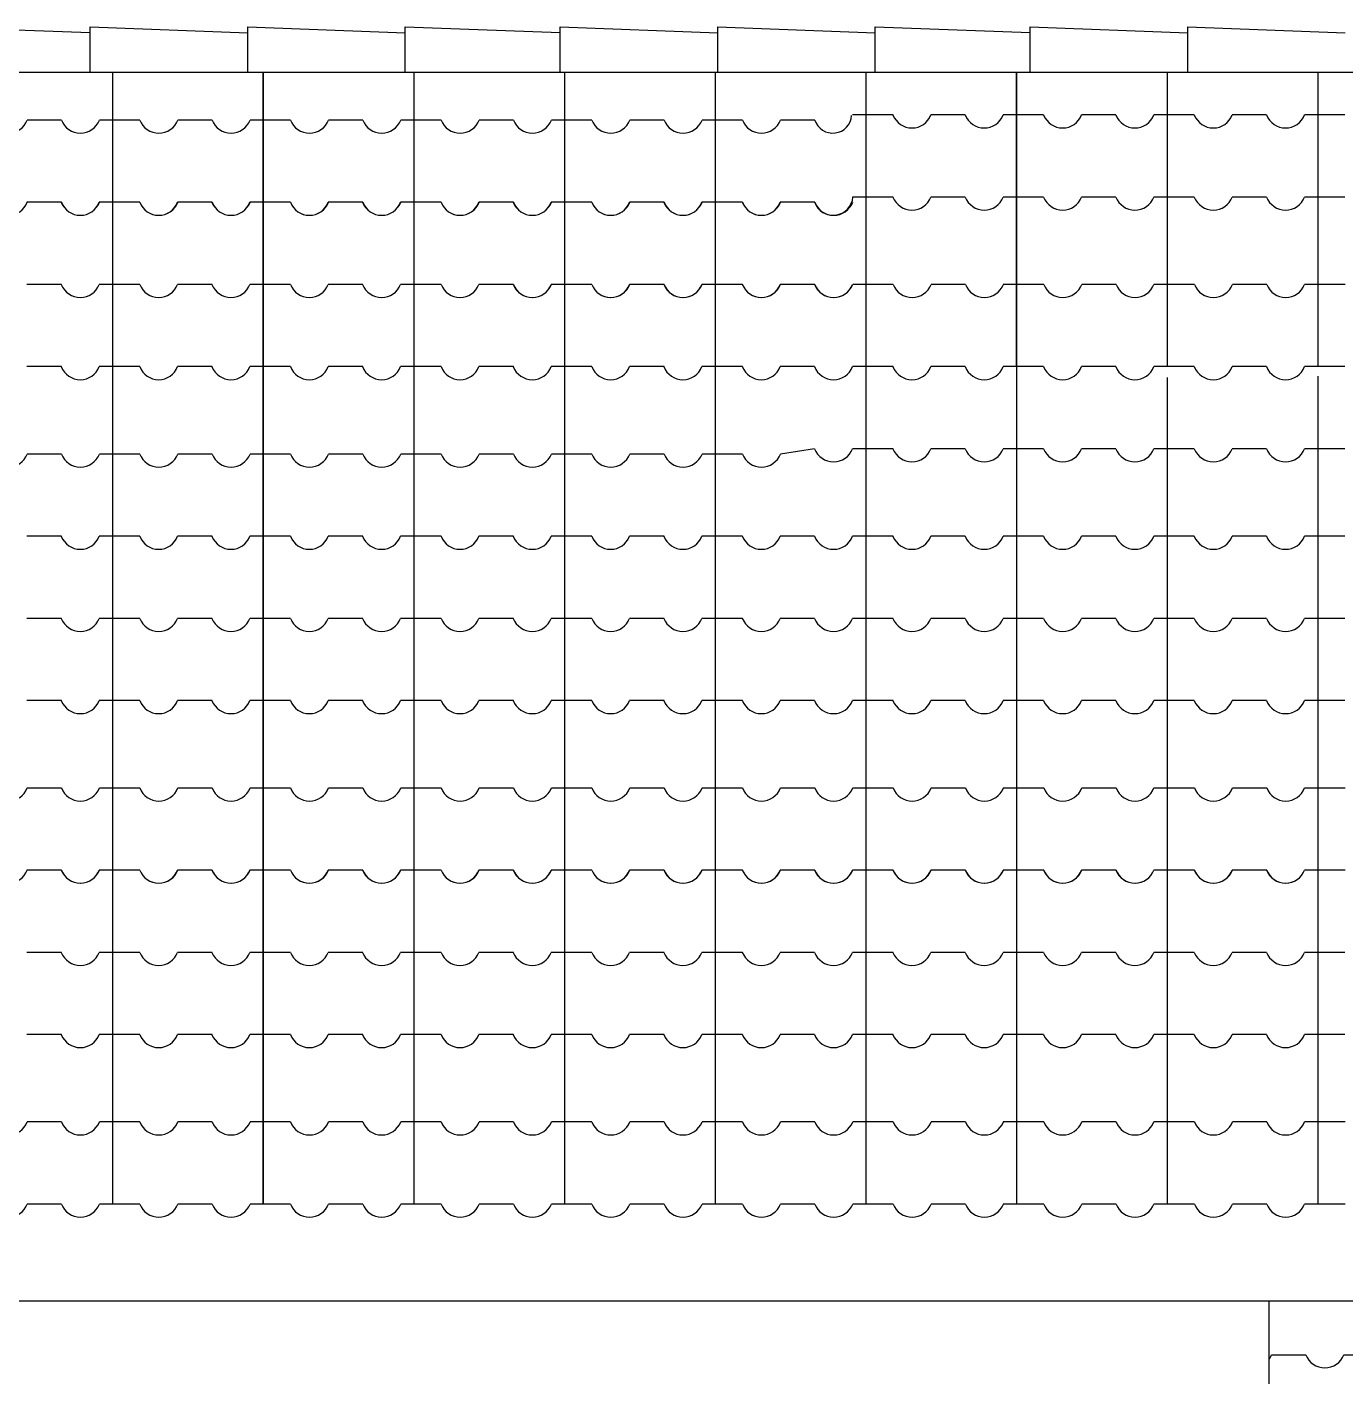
# Model space of a CAD drawing. Extents: x 374.2 to 444.1, y -26.3 to 30.2.
# Drawn here: x 411.132 to 413.057, y -21.102 to -19.131 of the extents above; entities that cross this region are included whole.
import ezdxf

# ---------------------------------------------------------------- set-up
doc = ezdxf.new("R2010")
doc.units = 0
doc.header["$LTSCALE"] = 20
doc.header["$MEASUREMENT"] = 0
for name, color, linetype in [('CORTE', 244, 'CONTINUOUS'), ('JANELA', 5, 'CONTINUOUS'), ('PAREDE', 7, 'CONTINUOUS'), ('VISTAL', 30, 'CONTINUOUS'), ('VISTAP', 244, 'CONTINUOUS')]:
    doc.layers.add(name, color=color, linetype=linetype)

msp = doc.modelspace()

# ---------------------------------------------------------------- linework, layer by layer
at = {"layer": 'CORTE', "color": 1, "linetype": 'Continuous'}
for p, q in [((411.2568, -19.1971), (411.2568, -19.3869)), ((411.4768, -19.1971), (411.4768, -19.3869)), ((411.6968, -19.1971), (411.6968, -19.3869)), ((411.9168, -19.1971), (411.9168, -19.6269)), ((412.1368, -19.1971), (412.1368, -19.6269)), ((412.1368, -19.1971), (412.1368, -19.6269)), ((412.3568, -19.1971), (412.3568, -19.6269)), ((412.5768, -19.1971), (412.5768, -19.4993)), ((412.5768, -19.1971), (412.5768, -19.6269)), ((412.5768, -19.1971), (412.5768, -19.6269)), ((412.5768, -19.1971), (412.5768, -19.6269)), ((412.7968, -19.1971), (412.7968, -19.6269)), ((413.0168, -19.1971), (413.0168, -19.6269)), ((411.1823, -19.2669), (411.1322, -19.2669)), ((411.257, -19.2669), (411.2377, -19.2669)), ((411.2968, -19.2669), (411.257, -19.2669)), ((411.4023, -19.2669), (411.3522, -19.2669)), ((411.477, -19.2669), (411.4577, -19.2669)), ((411.5168, -19.2669), (411.477, -19.2669)), ((411.5168, -19.2669), (411.477, -19.2669)), ((411.5168, -19.2669), (411.477, -19.2669)), ((411.6223, -19.2669), (411.5722, -19.2669)), ((411.697, -19.2669), (411.6777, -19.2669)), ((411.7368, -19.2669), (411.697, -19.2669)), ((411.8423, -19.2669), (411.7922, -19.2669)), ((411.917, -19.2669), (411.8977, -19.2669)), ((411.9568, -19.2669), (411.917, -19.2669)), ((412.0623, -19.2669), (412.0122, -19.2669)), ((412.137, -19.2669), (412.1177, -19.2669)), ((412.1768, -19.2669), (412.137, -19.2669)), ((412.2823, -19.2669), (412.2322, -19.2669)), ((412.3568, -19.2593), (412.3375, -19.2593)), ((412.3966, -19.2593), (412.3568, -19.2593)), ((412.5022, -19.2593), (412.452, -19.2593)), ((412.5768, -19.2593), (412.5575, -19.2593)), ((412.6166, -19.2593), (412.5768, -19.2593)), ((412.6166, -19.2593), (412.5768, -19.2593)), ((412.7222, -19.2593), (412.672, -19.2593)), ((412.7968, -19.2593), (412.7775, -19.2593)), ((412.8366, -19.2593), (412.7968, -19.2593)), ((412.9422, -19.2593), (412.892, -19.2593)), ((413.0168, -19.2593), (412.9975, -19.2593)), ((413.0566, -19.2593), (413.0168, -19.2593)), ((411.1822, -19.3869), (411.132, -19.3869)), ((411.1823, -19.3869), (411.1322, -19.3869)), ((411.2568, -19.3869), (411.2375, -19.3869)), ((411.257, -19.3869), (411.2377, -19.3869)), ((411.2966, -19.3869), (411.2568, -19.3869)), ((411.2568, -19.3869), (411.2568, -19.8745)), ((411.2968, -19.3869), (411.257, -19.3869)), ((411.4022, -19.3869), (411.352, -19.3869)), ((411.4023, -19.3869), (411.3522, -19.3869)), ((411.4768, -19.3869), (411.4575, -19.3869)), ((411.477, -19.3869), (411.4577, -19.3869)), ((411.5166, -19.3869), (411.4768, -19.3869)), ((411.5168, -19.3869), (411.4768, -19.3869)), ((411.4768, -19.3869), (411.4768, -19.7469)), ((411.5166, -19.3869), (411.4768, -19.3869)), ((411.5166, -19.3869), (411.4768, -19.3869)), ((411.4768, -19.3869), (411.4768, -19.8745)), ((411.4768, -19.3869), (411.4768, -19.8745)), ((411.4768, -19.3869), (411.4768, -19.8745)), ((411.5168, -19.3869), (411.477, -19.3869)), ((411.5168, -19.3869), (411.477, -19.3869)), ((411.6222, -19.3869), (411.572, -19.3869)), ((411.6223, -19.3869), (411.5722, -19.3869)), ((411.6968, -19.3869), (411.6775, -19.3869)), ((411.697, -19.3869), (411.6777, -19.3869)), ((411.7366, -19.3869), (411.6968, -19.3869)), ((411.6968, -19.3869), (411.6968, -19.8745)), ((411.7368, -19.3869), (411.697, -19.3869)), ((411.8422, -19.3869), (411.792, -19.3869)), ((411.8423, -19.3869), (411.7922, -19.3869)), ((411.9168, -19.3869), (411.8975, -19.3869)), ((411.917, -19.3869), (411.8977, -19.3869)), ((411.9566, -19.3869), (411.9168, -19.3869)), ((411.9168, -19.3869), (411.9168, -19.8745)), ((411.9568, -19.3869), (411.917, -19.3869)), ((412.0622, -19.3869), (412.012, -19.3869)), ((412.0623, -19.3869), (412.0122, -19.3869)), ((412.1368, -19.3869), (412.1175, -19.3869)), ((412.137, -19.3869), (412.1177, -19.3869)), ((412.1766, -19.3869), (412.1368, -19.3869)), ((412.1368, -19.3869), (412.1368, -19.8745)), ((412.1768, -19.3869), (412.137, -19.3869)), ((412.2822, -19.3869), (412.232, -19.3869)), ((412.2823, -19.3869), (412.2322, -19.3869)), ((412.3568, -19.3793), (412.3375, -19.3793)), ((412.3966, -19.3793), (412.3568, -19.3793)), ((412.5022, -19.3793), (412.452, -19.3793)), ((412.5768, -19.3793), (412.5575, -19.3793)), ((412.6166, -19.3793), (412.5768, -19.3793)), ((412.6166, -19.3793), (412.5768, -19.3793)), ((412.7222, -19.3793), (412.672, -19.3793)), ((412.7968, -19.3793), (412.7775, -19.3793)), ((412.8366, -19.3793), (412.7968, -19.3793)), ((412.9422, -19.3793), (412.892, -19.3793)), ((413.0168, -19.3793), (412.9975, -19.3793)), ((413.0566, -19.3793), (413.0168, -19.3793)), ((411.1822, -19.5069), (411.132, -19.5069)), ((411.2568, -19.5069), (411.2375, -19.5069)), ((411.2966, -19.5069), (411.2568, -19.5069)), ((411.4022, -19.5069), (411.352, -19.5069)), ((411.4768, -19.5069), (411.4575, -19.5069)), ((411.5166, -19.5069), (411.4768, -19.5069)), ((411.5166, -19.5069), (411.4768, -19.5069)), ((411.6222, -19.5069), (411.572, -19.5069)), ((411.6968, -19.5069), (411.6775, -19.5069)), ((411.7366, -19.5069), (411.6968, -19.5069)), ((411.8422, -19.5069), (411.792, -19.5069)), ((411.9168, -19.5069), (411.8975, -19.5069)), ((411.917, -19.5069), (411.8977, -19.5069)), ((411.9566, -19.5069), (411.9168, -19.5069)), ((411.9568, -19.5069), (411.917, -19.5069)), ((412.0622, -19.5069), (412.012, -19.5069)), ((412.0623, -19.5069), (412.0122, -19.5069)), ((412.1368, -19.5069), (412.1175, -19.5069)), ((412.137, -19.5069), (412.1177, -19.5069)), ((412.137, -19.5069), (412.1177, -19.5069)), ((412.1766, -19.5069), (412.1368, -19.5069)), ((412.1768, -19.5069), (412.137, -19.5069)), ((412.1768, -19.5069), (412.137, -19.5069)), ((412.2822, -19.5069), (412.232, -19.5069)), ((412.2823, -19.5069), (412.2322, -19.5069)), ((412.357, -19.5069), (412.3377, -19.5069)), ((412.3968, -19.5069), (412.357, -19.5069)), ((412.5023, -19.5069), (412.4522, -19.5069)), ((412.577, -19.5069), (412.5577, -19.5069)), ((412.6168, -19.5069), (412.577, -19.5069)), ((412.6168, -19.5069), (412.577, -19.5069)), ((412.7223, -19.5069), (412.6722, -19.5069)), ((412.797, -19.5069), (412.7777, -19.5069)), ((412.8368, -19.5069), (412.797, -19.5069)), ((412.9423, -19.5069), (412.8922, -19.5069)), ((413.017, -19.5069), (412.9977, -19.5069)), ((413.0568, -19.5069), (413.017, -19.5069)), ((411.1822, -19.6269), (411.132, -19.6269)), ((411.2568, -19.6269), (411.2375, -19.6269)), ((411.2966, -19.6269), (411.2568, -19.6269)), ((411.4022, -19.6269), (411.352, -19.6269)), ((411.4768, -19.6269), (411.4575, -19.6269)), ((411.5166, -19.6269), (411.4768, -19.6269)), ((411.5166, -19.6269), (411.4768, -19.6269)), ((411.6222, -19.6269), (411.572, -19.6269)), ((411.6968, -19.6269), (411.6775, -19.6269)), ((411.7366, -19.6269), (411.6968, -19.6269)), ((411.8422, -19.6269), (411.792, -19.6269)), ((411.9168, -19.6269), (411.8975, -19.6269)), ((411.9168, -19.6269), (411.8975, -19.6269)), ((411.9168, -19.6269), (411.8975, -19.6269)), ((411.9566, -19.6269), (411.9168, -19.6269)), ((411.9566, -19.6269), (411.9168, -19.6269)), ((411.9566, -19.6269), (411.9168, -19.6269)), ((412.0622, -19.6269), (412.012, -19.6269)), ((412.0622, -19.6269), (412.012, -19.6269)), ((412.0622, -19.6269), (412.012, -19.6269)), ((412.1368, -19.6269), (412.1175, -19.6269)), ((412.1368, -19.6269), (412.1175, -19.6269)), ((412.1368, -19.6269), (412.1175, -19.6269)), ((412.1368, -19.6269), (412.1175, -19.6269)), ((412.1368, -19.6269), (412.1175, -19.6269)), ((412.1766, -19.6269), (412.1368, -19.6269)), ((412.1766, -19.6269), (412.1368, -19.6269)), ((412.1766, -19.6269), (412.1368, -19.6269)), ((412.1766, -19.6269), (412.1368, -19.6269)), ((412.1766, -19.6269), (412.1368, -19.6269)), ((412.2822, -19.6269), (412.232, -19.6269)), ((412.2822, -19.6269), (412.232, -19.6269)), ((412.2822, -19.6269), (412.232, -19.6269)), ((412.3568, -19.6269), (412.3375, -19.6269)), ((412.3568, -19.6269), (412.3375, -19.6269)), ((412.3966, -19.6269), (412.3568, -19.6269)), ((412.3966, -19.6269), (412.3568, -19.6269)), ((412.3568, -19.6269), (412.3568, -20.3622)), ((412.5022, -19.6269), (412.452, -19.6269)), ((412.5022, -19.6269), (412.452, -19.6269)), ((412.5768, -19.6269), (412.5575, -19.6269)), ((412.5768, -19.6269), (412.5575, -19.6269)), ((412.5768, -19.6269), (412.5575, -19.6269)), ((412.6166, -19.6269), (412.5768, -19.6269)), ((412.6166, -19.6269), (412.5768, -19.6269)), ((412.6166, -19.6269), (412.5768, -19.6269)), ((412.6166, -19.6269), (412.5768, -19.6269)), ((412.6166, -19.6269), (412.5768, -19.6269)), ((412.6166, -19.6269), (412.5768, -19.6269)), ((412.6166, -19.6269), (412.5768, -19.6269)), ((412.5768, -19.6269), (412.5768, -20.3622)), ((412.7222, -19.6269), (412.672, -19.6269)), ((412.7968, -19.6269), (412.7775, -19.6269)), ((412.7968, -19.6269), (412.7775, -19.6269)), ((412.7968, -19.6269), (412.7775, -19.6269)), ((412.8366, -19.6269), (412.7968, -19.6269)), ((412.8366, -19.6269), (412.7968, -19.6269)), ((412.8366, -19.6269), (412.7968, -19.6269)), ((412.9422, -19.6269), (412.892, -19.6269)), ((412.9422, -19.6269), (412.892, -19.6269)), ((412.9422, -19.6269), (412.892, -19.6269)), ((413.0168, -19.6269), (412.9975, -19.6269)), ((413.0168, -19.6269), (412.9975, -19.6269)), ((413.0168, -19.6269), (412.9975, -19.6269)), ((413.0168, -19.6269), (412.9975, -19.6269)), ((413.0168, -19.6269), (412.9975, -19.6269)), ((413.0566, -19.6269), (413.0168, -19.6269)), ((413.0566, -19.6269), (413.0168, -19.6269)), ((413.0566, -19.6269), (413.0168, -19.6269)), ((413.0566, -19.6269), (413.0168, -19.6269)), ((413.0566, -19.6269), (413.0168, -19.6269)), ((411.9168, -19.6427), (411.9168, -20.3622)), ((412.1368, -19.641), (412.1368, -20.3622)), ((412.7968, -19.6427), (412.7968, -20.3622)), ((413.0168, -19.641), (413.0168, -20.3622)), ((411.2568, -19.7491), (411.2568, -20.3622)), ((412.3568, -19.7469), (412.3375, -19.7469)), ((412.3966, -19.7469), (412.3568, -19.7469)), ((412.5022, -19.7469), (412.452, -19.7469)), ((412.5768, -19.7469), (412.5575, -19.7469)), ((412.6166, -19.7469), (412.5768, -19.7469)), ((412.6166, -19.7469), (412.5768, -19.7469)), ((412.6166, -19.7469), (412.5768, -19.7469)), ((412.7222, -19.7469), (412.672, -19.7469)), ((412.7968, -19.7469), (412.7775, -19.7469)), ((412.8366, -19.7469), (412.7968, -19.7469)), ((412.9422, -19.7469), (412.892, -19.7469)), ((413.0168, -19.7469), (412.9975, -19.7469)), ((413.0566, -19.7469), (413.0168, -19.7469)), ((411.1823, -19.7545), (411.1322, -19.7545)), ((411.257, -19.7545), (411.2377, -19.7545)), ((411.2968, -19.7545), (411.257, -19.7545)), ((411.4023, -19.7545), (411.3522, -19.7545)), ((411.477, -19.7545), (411.4577, -19.7545)), ((411.5168, -19.7545), (411.477, -19.7545)), ((411.5168, -19.7545), (411.477, -19.7545)), ((411.6223, -19.7545), (411.5722, -19.7545)), ((411.697, -19.7545), (411.6777, -19.7545)), ((411.6968, -19.7527), (411.6968, -20.3622)), ((411.7368, -19.7545), (411.697, -19.7545)), ((411.8423, -19.7545), (411.7922, -19.7545)), ((411.917, -19.7545), (411.8977, -19.7545)), ((411.9568, -19.7545), (411.917, -19.7545)), ((412.0623, -19.7545), (412.0122, -19.7545)), ((412.137, -19.7545), (412.1177, -19.7545)), ((412.1768, -19.7545), (412.137, -19.7545)), ((412.5768, -19.7527), (412.5768, -20.3622)), ((411.4768, -19.8573), (411.4768, -20.3622)), ((411.4768, -19.8625), (411.4768, -20.2345)), ((411.1822, -19.8745), (411.132, -19.8745)), ((411.1822, -19.8745), (411.132, -19.8745)), ((411.2568, -19.8745), (411.2375, -19.8745)), ((411.2568, -19.8745), (411.2375, -19.8745)), ((411.2966, -19.8745), (411.2568, -19.8745)), ((411.2966, -19.8745), (411.2568, -19.8745)), ((411.4022, -19.8745), (411.352, -19.8745)), ((411.4022, -19.8745), (411.352, -19.8745)), ((411.4768, -19.8745), (411.4575, -19.8745)), ((411.4768, -19.8745), (411.4575, -19.8745)), ((411.5166, -19.8745), (411.4768, -19.8745)), ((411.5166, -19.8745), (411.4768, -19.8745)), ((411.4768, -19.8745), (411.4768, -20.3622)), ((411.5166, -19.8745), (411.4768, -19.8745)), ((411.5166, -19.8745), (411.4768, -19.8745)), ((411.5166, -19.8745), (411.4768, -19.8745)), ((411.5166, -19.8745), (411.4768, -19.8745)), ((411.6222, -19.8745), (411.572, -19.8745)), ((411.6222, -19.8745), (411.572, -19.8745)), ((411.6968, -19.8745), (411.6775, -19.8745)), ((411.6968, -19.8745), (411.6775, -19.8745)), ((411.7366, -19.8745), (411.6968, -19.8745)), ((411.7366, -19.8745), (411.6968, -19.8745)), ((411.8422, -19.8745), (411.792, -19.8745)), ((411.8422, -19.8745), (411.792, -19.8745)), ((411.9168, -19.8745), (411.8975, -19.8745)), ((411.9168, -19.8745), (411.8975, -19.8745)), ((411.9566, -19.8745), (411.9168, -19.8745)), ((411.9566, -19.8745), (411.9168, -19.8745)), ((412.0622, -19.8745), (412.012, -19.8745)), ((412.0622, -19.8745), (412.012, -19.8745)), ((412.1368, -19.8745), (412.1175, -19.8745)), ((412.1368, -19.8745), (412.1175, -19.8745)), ((412.1766, -19.8745), (412.1368, -19.8745)), ((412.1766, -19.8745), (412.1368, -19.8745)), ((412.2822, -19.8745), (412.232, -19.8745)), ((412.2822, -19.8745), (412.232, -19.8745)), ((412.3568, -19.8745), (412.3375, -19.8745)), ((412.3568, -19.8745), (412.3375, -19.8745)), ((412.3966, -19.8745), (412.3568, -19.8745)), ((412.3966, -19.8745), (412.3568, -19.8745)), ((412.5022, -19.8745), (412.452, -19.8745)), ((412.5022, -19.8745), (412.452, -19.8745)), ((412.5768, -19.8745), (412.5575, -19.8745)), ((412.5768, -19.8745), (412.5575, -19.8745)), ((412.5768, -19.8745), (412.5575, -19.8745)), ((412.5768, -19.8745), (412.5575, -19.8745)), ((412.5768, -19.8745), (412.5575, -19.8745)), ((412.5768, -19.8745), (412.5575, -19.8745)), ((412.6166, -19.8745), (412.5768, -19.8745)), ((412.6166, -19.8745), (412.5768, -19.8745)), ((412.6166, -19.8745), (412.5768, -19.8745)), ((412.6166, -19.8745), (412.5768, -19.8745)), ((412.6166, -19.8745), (412.5768, -19.8745)), ((412.6166, -19.8745), (412.5768, -19.8745)), ((412.7222, -19.8745), (412.672, -19.8745)), ((412.7222, -19.8745), (412.672, -19.8745)), ((412.7968, -19.8745), (412.7775, -19.8745)), ((412.7968, -19.8745), (412.7775, -19.8745)), ((412.8366, -19.8745), (412.7968, -19.8745)), ((412.8366, -19.8745), (412.7968, -19.8745)), ((412.9422, -19.8745), (412.892, -19.8745)), ((412.9422, -19.8745), (412.892, -19.8745)), ((413.0168, -19.8745), (412.9975, -19.8745)), ((413.0168, -19.8745), (412.9975, -19.8745)), ((413.0566, -19.8745), (413.0168, -19.8745)), ((413.0566, -19.8745), (413.0168, -19.8745)), ((411.1822, -19.9945), (411.132, -19.9945)), ((411.2568, -19.9945), (411.2375, -19.9945)), ((411.2966, -19.9945), (411.2568, -19.9945)), ((411.4022, -19.9945), (411.352, -19.9945)), ((411.4768, -19.9945), (411.4575, -19.9945)), ((411.5166, -19.9945), (411.4768, -19.9945)), ((411.5166, -19.9945), (411.4768, -19.9945)), ((411.5166, -19.9945), (411.4768, -19.9945)), ((411.6222, -19.9945), (411.572, -19.9945)), ((411.6968, -19.9945), (411.6775, -19.9945)), ((411.7366, -19.9945), (411.6968, -19.9945)), ((411.8422, -19.9945), (411.792, -19.9945)), ((411.9168, -19.9945), (411.8975, -19.9945)), ((411.9566, -19.9945), (411.9168, -19.9945)), ((412.0622, -19.9945), (412.012, -19.9945)), ((412.1368, -19.9945), (412.1175, -19.9945)), ((412.1766, -19.9945), (412.1368, -19.9945)), ((412.2822, -19.9945), (412.232, -19.9945)), ((412.3568, -19.9945), (412.3375, -19.9945)), ((412.3966, -19.9945), (412.3568, -19.9945)), ((412.5022, -19.9945), (412.452, -19.9945)), ((412.5768, -19.9945), (412.5575, -19.9945)), ((412.5768, -19.9945), (412.5575, -19.9945)), ((412.5768, -19.9945), (412.5575, -19.9945)), ((412.6166, -19.9945), (412.5768, -19.9945)), ((412.6166, -19.9945), (412.5768, -19.9945)), ((412.6166, -19.9945), (412.5768, -19.9945)), ((412.7222, -19.9945), (412.672, -19.9945)), ((412.7968, -19.9945), (412.7775, -19.9945)), ((412.8366, -19.9945), (412.7968, -19.9945)), ((412.9422, -19.9945), (412.892, -19.9945)), ((413.0168, -19.9945), (412.9975, -19.9945)), ((413.0566, -19.9945), (413.0168, -19.9945)), ((411.1822, -20.1145), (411.132, -20.1145)), ((411.2568, -20.1145), (411.2375, -20.1145)), ((411.2966, -20.1145), (411.2568, -20.1145)), ((411.4022, -20.1145), (411.352, -20.1145)), ((411.4768, -20.1145), (411.4575, -20.1145)), ((411.5166, -20.1145), (411.4768, -20.1145)), ((411.5166, -20.1145), (411.4768, -20.1145)), ((411.5166, -20.1145), (411.4768, -20.1145)), ((411.6222, -20.1145), (411.572, -20.1145)), ((411.6968, -20.1145), (411.6775, -20.1145)), ((411.7366, -20.1145), (411.6968, -20.1145)), ((411.8422, -20.1145), (411.792, -20.1145)), ((411.9168, -20.1145), (411.8975, -20.1145)), ((411.9566, -20.1145), (411.9168, -20.1145)), ((412.0622, -20.1145), (412.012, -20.1145)), ((412.1368, -20.1145), (412.1175, -20.1145)), ((412.1766, -20.1145), (412.1368, -20.1145)), ((412.2822, -20.1145), (412.232, -20.1145)), ((412.3568, -20.1145), (412.3375, -20.1145)), ((412.3966, -20.1145), (412.3568, -20.1145)), ((412.5022, -20.1145), (412.452, -20.1145)), ((412.5768, -20.1145), (412.5575, -20.1145)), ((412.5768, -20.1145), (412.5575, -20.1145)), ((412.5768, -20.1145), (412.5575, -20.1145)), ((412.6166, -20.1145), (412.5768, -20.1145)), ((412.6166, -20.1145), (412.5768, -20.1145)), ((412.6166, -20.1145), (412.5768, -20.1145)), ((412.7222, -20.1145), (412.672, -20.1145)), ((412.7968, -20.1145), (412.7775, -20.1145)), ((412.8366, -20.1145), (412.7968, -20.1145)), ((412.9422, -20.1145), (412.892, -20.1145)), ((413.0168, -20.1145), (412.9975, -20.1145)), ((413.0566, -20.1145), (413.0168, -20.1145)), ((411.1823, -20.2422), (411.1322, -20.2422)), ((411.257, -20.2422), (411.2377, -20.2422)), ((411.2968, -20.2422), (411.257, -20.2422)), ((411.4023, -20.2422), (411.3522, -20.2422)), ((411.477, -20.2422), (411.4577, -20.2422)), ((411.5168, -20.2422), (411.477, -20.2422)), ((411.5168, -20.2422), (411.477, -20.2422)), ((411.5168, -20.2422), (411.477, -20.2422)), ((411.6223, -20.2422), (411.5722, -20.2422)), ((411.697, -20.2422), (411.6777, -20.2422)), ((411.7368, -20.2422), (411.697, -20.2422)), ((411.8423, -20.2422), (411.7922, -20.2422)), ((411.917, -20.2422), (411.8977, -20.2422)), ((411.9568, -20.2422), (411.917, -20.2422)), ((412.0623, -20.2422), (412.0122, -20.2422)), ((412.137, -20.2422), (412.1177, -20.2422)), ((412.1768, -20.2422), (412.137, -20.2422)), ((412.2823, -20.2422), (412.2322, -20.2422)), ((412.357, -20.2422), (412.3377, -20.2422)), ((412.3968, -20.2422), (412.357, -20.2422)), ((412.5023, -20.2422), (412.4522, -20.2422)), ((412.577, -20.2422), (412.5577, -20.2422)), ((412.577, -20.2422), (412.5577, -20.2422)), ((412.577, -20.2422), (412.5577, -20.2422)), ((412.6168, -20.2422), (412.577, -20.2422)), ((412.6168, -20.2422), (412.577, -20.2422)), ((412.6168, -20.2422), (412.577, -20.2422)), ((412.7223, -20.2422), (412.6722, -20.2422)), ((412.797, -20.2422), (412.7777, -20.2422)), ((412.8368, -20.2422), (412.797, -20.2422)), ((412.9423, -20.2422), (412.8922, -20.2422)), ((413.017, -20.2422), (412.9977, -20.2422)), ((413.0568, -20.2422), (413.017, -20.2422)), ((411.1822, -20.3622), (411.132, -20.3622)), ((411.1823, -20.3622), (411.1322, -20.3622)), ((411.2568, -20.3622), (411.2375, -20.3622)), ((411.257, -20.3622), (411.2377, -20.3622)), ((411.2568, -20.3622), (411.2568, -20.8498)), ((411.2966, -20.3622), (411.2568, -20.3622)), ((411.2968, -20.3622), (411.257, -20.3622)), ((411.4022, -20.3622), (411.352, -20.3622)), ((411.4023, -20.3622), (411.3522, -20.3622)), ((411.4768, -20.3622), (411.4575, -20.3622)), ((411.477, -20.3622), (411.4577, -20.3622)), ((411.4768, -20.3622), (411.4768, -20.8498)), ((411.5166, -20.3622), (411.4768, -20.3622)), ((411.5166, -20.3622), (411.4768, -20.3622)), ((411.4768, -20.3622), (411.4768, -20.7222)), ((411.4768, -20.3622), (411.4768, -20.8498)), ((411.5168, -20.3622), (411.4768, -20.3622)), ((411.5166, -20.3622), (411.4768, -20.3622)), ((411.4768, -20.3622), (411.4768, -20.8498)), ((411.5168, -20.3622), (411.477, -20.3622)), ((411.5168, -20.3622), (411.477, -20.3622)), ((411.6222, -20.3622), (411.572, -20.3622)), ((411.6223, -20.3622), (411.5722, -20.3622)), ((411.6968, -20.3622), (411.6775, -20.3622)), ((411.697, -20.3622), (411.6777, -20.3622)), ((411.6968, -20.3622), (411.6968, -20.8498)), ((411.7366, -20.3622), (411.6968, -20.3622)), ((411.7368, -20.3622), (411.697, -20.3622)), ((411.8422, -20.3622), (411.792, -20.3622)), ((411.8423, -20.3622), (411.7922, -20.3622)), ((411.9168, -20.3622), (411.8975, -20.3622)), ((411.917, -20.3622), (411.8977, -20.3622)), ((411.9566, -20.3622), (411.9168, -20.3622)), ((411.9168, -20.3622), (411.9168, -20.8498)), ((411.9568, -20.3622), (411.917, -20.3622)), ((412.0622, -20.3622), (412.012, -20.3622)), ((412.0623, -20.3622), (412.0122, -20.3622)), ((412.1368, -20.3622), (412.1175, -20.3622)), ((412.137, -20.3622), (412.1177, -20.3622)), ((412.1766, -20.3622), (412.1368, -20.3622)), ((412.1368, -20.3622), (412.1368, -20.8498)), ((412.1768, -20.3622), (412.137, -20.3622)), ((412.2822, -20.3622), (412.232, -20.3622)), ((412.2823, -20.3622), (412.2322, -20.3622)), ((412.3568, -20.3622), (412.3375, -20.3622)), ((412.357, -20.3622), (412.3377, -20.3622)), ((412.3966, -20.3622), (412.3568, -20.3622)), ((412.3568, -20.3622), (412.3568, -20.8498)), ((412.3968, -20.3622), (412.357, -20.3622)), ((412.5022, -20.3622), (412.452, -20.3622)), ((412.5023, -20.3622), (412.4522, -20.3622)), ((412.5768, -20.3622), (412.5575, -20.3622)), ((412.5768, -20.3622), (412.5575, -20.3622)), ((412.5768, -20.3622), (412.5575, -20.3622)), ((412.577, -20.3622), (412.5577, -20.3622)), ((412.577, -20.3622), (412.5577, -20.3622)), ((412.577, -20.3622), (412.5577, -20.3622)), ((412.6166, -20.3622), (412.5768, -20.3622)), ((412.5768, -20.3622), (412.5768, -20.8498)), ((412.5768, -20.3622), (412.5768, -20.8498)), ((412.6166, -20.3622), (412.5768, -20.3622)), ((412.5768, -20.3622), (412.5768, -20.8498)), ((412.6166, -20.3622), (412.5768, -20.3622)), ((412.6168, -20.3622), (412.577, -20.3622)), ((412.6168, -20.3622), (412.577, -20.3622)), ((412.6168, -20.3622), (412.577, -20.3622)), ((412.7222, -20.3622), (412.672, -20.3622)), ((412.7223, -20.3622), (412.6722, -20.3622)), ((412.7968, -20.3622), (412.7775, -20.3622)), ((412.797, -20.3622), (412.7777, -20.3622)), ((412.8366, -20.3622), (412.7968, -20.3622)), ((412.7968, -20.3622), (412.7968, -20.8498)), ((412.8368, -20.3622), (412.797, -20.3622)), ((412.9422, -20.3622), (412.892, -20.3622)), ((412.9423, -20.3622), (412.8922, -20.3622)), ((413.0168, -20.3622), (412.9975, -20.3622)), ((413.017, -20.3622), (412.9977, -20.3622)), ((413.0566, -20.3622), (413.0168, -20.3622)), ((413.0168, -20.3622), (413.0168, -20.8498)), ((413.0568, -20.3622), (413.017, -20.3622)), ((412.7968, -20.45), (412.7968, -20.8498)), ((413.0168, -20.45), (413.0168, -20.8498)), ((411.1822, -20.4822), (411.132, -20.4822)), ((411.2568, -20.4822), (411.2375, -20.4822)), ((411.2966, -20.4822), (411.2568, -20.4822)), ((411.4022, -20.4822), (411.352, -20.4822)), ((411.4768, -20.4822), (411.4575, -20.4822)), ((411.5166, -20.4822), (411.4768, -20.4822)), ((411.5166, -20.4822), (411.4768, -20.4822)), ((411.6222, -20.4822), (411.572, -20.4822)), ((411.6968, -20.4822), (411.6775, -20.4822)), ((411.7366, -20.4822), (411.6968, -20.4822)), ((411.8422, -20.4822), (411.792, -20.4822)), ((411.9168, -20.4822), (411.8975, -20.4822)), ((411.9566, -20.4822), (411.9168, -20.4822)), ((412.0622, -20.4822), (412.012, -20.4822)), ((412.1368, -20.4822), (412.1175, -20.4822)), ((412.1766, -20.4822), (412.1368, -20.4822)), ((412.2822, -20.4822), (412.232, -20.4822)), ((412.3568, -20.4822), (412.3375, -20.4822)), ((412.3966, -20.4822), (412.3568, -20.4822)), ((412.5022, -20.4822), (412.452, -20.4822)), ((412.5768, -20.4822), (412.5575, -20.4822)), ((412.5768, -20.4822), (412.5575, -20.4822)), ((412.5768, -20.4822), (412.5575, -20.4822)), ((412.6166, -20.4822), (412.5768, -20.4822)), ((412.6166, -20.4822), (412.5768, -20.4822)), ((412.6166, -20.4822), (412.5768, -20.4822)), ((412.7222, -20.4822), (412.672, -20.4822)), ((412.7968, -20.4822), (412.7775, -20.4822)), ((412.8366, -20.4822), (412.7968, -20.4822)), ((412.9422, -20.4822), (412.892, -20.4822)), ((413.0168, -20.4822), (412.9975, -20.4822)), ((413.0566, -20.4822), (413.0168, -20.4822)), ((411.1822, -20.6022), (411.132, -20.6022)), ((411.2568, -20.6022), (411.2375, -20.6022)), ((411.2966, -20.6022), (411.2568, -20.6022)), ((411.4022, -20.6022), (411.352, -20.6022)), ((411.4768, -20.6022), (411.4575, -20.6022)), ((411.5166, -20.6022), (411.4768, -20.6022)), ((411.5166, -20.6022), (411.4768, -20.6022)), ((411.6222, -20.6022), (411.572, -20.6022)), ((411.6968, -20.6022), (411.6775, -20.6022)), ((411.7366, -20.6022), (411.6968, -20.6022)), ((411.8422, -20.6022), (411.792, -20.6022)), ((411.9168, -20.6022), (411.8975, -20.6022)), ((411.9566, -20.6022), (411.9168, -20.6022)), ((412.0622, -20.6022), (412.012, -20.6022)), ((412.1368, -20.6022), (412.1175, -20.6022)), ((412.1766, -20.6022), (412.1368, -20.6022)), ((412.2822, -20.6022), (412.232, -20.6022)), ((412.3568, -20.6022), (412.3375, -20.6022)), ((412.3966, -20.6022), (412.3568, -20.6022)), ((412.5022, -20.6022), (412.452, -20.6022)), ((412.5768, -20.6022), (412.5575, -20.6022)), ((412.5768, -20.6022), (412.5575, -20.6022)), ((412.5768, -20.6022), (412.5575, -20.6022)), ((412.6166, -20.6022), (412.5768, -20.6022)), ((412.6166, -20.6022), (412.5768, -20.6022)), ((412.6166, -20.6022), (412.5768, -20.6022)), ((412.7222, -20.6022), (412.672, -20.6022)), ((412.7968, -20.6022), (412.7775, -20.6022)), ((412.8366, -20.6022), (412.7968, -20.6022)), ((412.9422, -20.6022), (412.892, -20.6022)), ((413.0168, -20.6022), (412.9975, -20.6022)), ((413.0566, -20.6022), (413.0168, -20.6022)), ((411.1823, -20.7298), (411.1322, -20.7298)), ((411.257, -20.7298), (411.2377, -20.7298)), ((411.2968, -20.7298), (411.257, -20.7298)), ((411.4023, -20.7298), (411.3522, -20.7298)), ((411.477, -20.7298), (411.4577, -20.7298)), ((411.5168, -20.7298), (411.477, -20.7298)), ((411.5168, -20.7298), (411.477, -20.7298)), ((411.6223, -20.7298), (411.5722, -20.7298)), ((411.697, -20.7298), (411.6777, -20.7298)), ((411.7368, -20.7298), (411.697, -20.7298)), ((411.8423, -20.7298), (411.7922, -20.7298)), ((411.917, -20.7298), (411.8977, -20.7298)), ((411.9568, -20.7298), (411.917, -20.7298)), ((412.0623, -20.7298), (412.0122, -20.7298)), ((412.137, -20.7298), (412.1177, -20.7298)), ((412.1768, -20.7298), (412.137, -20.7298)), ((412.2823, -20.7298), (412.2322, -20.7298)), ((412.357, -20.7298), (412.3377, -20.7298)), ((412.3968, -20.7298), (412.357, -20.7298)), ((412.5023, -20.7298), (412.4522, -20.7298)), ((412.577, -20.7298), (412.5577, -20.7298)), ((412.577, -20.7298), (412.5577, -20.7298)), ((412.577, -20.7298), (412.5577, -20.7298)), ((412.6168, -20.7298), (412.577, -20.7298)), ((412.6168, -20.7298), (412.577, -20.7298)), ((412.6168, -20.7298), (412.577, -20.7298)), ((412.7223, -20.7298), (412.6722, -20.7298)), ((412.797, -20.7298), (412.7777, -20.7298)), ((412.8368, -20.7298), (412.797, -20.7298)), ((412.9423, -20.7298), (412.8922, -20.7298)), ((413.017, -20.7298), (412.9977, -20.7298)), ((413.0568, -20.7298), (413.017, -20.7298)), ((411.1823, -20.8498), (411.1322, -20.8498)), ((411.257, -20.8498), (411.2377, -20.8498)), ((411.2968, -20.8498), (411.257, -20.8498)), ((411.4023, -20.8498), (411.3522, -20.8498)), ((411.477, -20.8498), (411.4577, -20.8498)), ((411.5168, -20.8498), (411.4768, -20.8498)), ((411.5168, -20.8498), (411.477, -20.8498)), ((411.6223, -20.8498), (411.5722, -20.8498)), ((411.697, -20.8498), (411.6777, -20.8498)), ((411.7368, -20.8498), (411.697, -20.8498)), ((411.8423, -20.8498), (411.7922, -20.8498)), ((411.917, -20.8498), (411.8977, -20.8498)), ((411.9568, -20.8498), (411.917, -20.8498)), ((412.0623, -20.8498), (412.0122, -20.8498)), ((412.137, -20.8498), (412.1177, -20.8498)), ((412.1768, -20.8498), (412.137, -20.8498)), ((412.2823, -20.8498), (412.2322, -20.8498)), ((412.3572, -20.8498), (412.3379, -20.8498)), ((412.3968, -20.8498), (412.357, -20.8498)), ((412.5023, -20.8498), (412.4522, -20.8498)), ((412.577, -20.8498), (412.5577, -20.8498)), ((412.6168, -20.8498), (412.577, -20.8498)), ((412.7223, -20.8498), (412.6722, -20.8498)), ((412.797, -20.8498), (412.7777, -20.8498)), ((412.8368, -20.8498), (412.797, -20.8498)), ((412.9423, -20.8498), (412.8922, -20.8498)), ((413.017, -20.8498), (412.9977, -20.8498)), ((413.0568, -20.8498), (413.017, -20.8498))]:
    msp.add_line(p, q, dxfattribs=at)
at = {"layer": 'CORTE', "color": 244, "linetype": 'Continuous'}
for p, q in [((412.9494, -21.0698), (412.9995, -21.0698)), ((413.0549, -21.0698), (413.0949, -21.0698))]:
    msp.add_line(p, q, dxfattribs=at)
at = {"layer": 'CORTE', "color": 1, "linetype": 'Continuous'}
for centre, radius, start, end in [((411.1045, -19.2563), 0.0297, 201.0517, 338.9483), ((411.21, -19.2563), 0.0297, 201.0517, 338.9483), ((411.3245, -19.2563), 0.0297, 201.0517, 338.9483), ((411.43, -19.2563), 0.0297, 201.0517, 338.9483), ((411.5445, -19.2563), 0.0297, 201.0517, 338.9483), ((411.65, -19.2563), 0.0297, 201.0517, 338.9483), ((411.7645, -19.2563), 0.0297, 201.0517, 338.9483), ((411.87, -19.2563), 0.0297, 201.0517, 338.9483), ((411.9845, -19.2563), 0.0297, 201.0517, 338.9483), ((412.09, -19.2563), 0.0297, 201.0517, 338.9483), ((412.2045, -19.2563), 0.0297, 201.0517, 338.9483), ((412.3086, -19.2583), 0.0277, 198.1442, 355.9472), ((412.4243, -19.2487), 0.0297, 201.0517, 338.9483), ((412.5298, -19.2487), 0.0297, 201.0517, 338.9483), ((412.6443, -19.2487), 0.0297, 201.0517, 338.9483), ((412.7498, -19.2487), 0.0297, 201.0517, 338.9483), ((412.8643, -19.2487), 0.0297, 201.0517, 338.9483), ((412.9698, -19.2487), 0.0297, 201.0517, 338.9483), ((411.1045, -19.3763), 0.0297, 201.0517, 338.9483), ((411.2098, -19.3763), 0.0297, 201.0517, 338.9483), ((411.21, -19.3763), 0.0297, 201.0517, 338.9483), ((411.3243, -19.3763), 0.0297, 201.0517, 338.9483), ((411.3245, -19.3763), 0.0297, 201.0517, 338.9483), ((411.4298, -19.3763), 0.0297, 201.0517, 338.9483), ((411.43, -19.3763), 0.0297, 201.0517, 338.9483), ((411.5443, -19.3763), 0.0297, 201.0517, 338.9483), ((411.5445, -19.3763), 0.0297, 201.0517, 338.9483), ((411.6498, -19.3763), 0.0297, 201.0517, 338.9483), ((411.65, -19.3763), 0.0297, 201.0517, 338.9483), ((411.7643, -19.3763), 0.0297, 201.0517, 338.9483), ((411.7645, -19.3763), 0.0297, 201.0517, 338.9483), ((411.8698, -19.3763), 0.0297, 201.0517, 338.9483), ((411.87, -19.3763), 0.0297, 201.0517, 338.9483), ((411.9843, -19.3763), 0.0297, 201.0517, 338.9483), ((411.9845, -19.3763), 0.0297, 201.0517, 338.9483), ((412.0898, -19.3763), 0.0297, 201.0517, 338.9483), ((412.09, -19.3763), 0.0297, 201.0517, 338.9483), ((412.2043, -19.3763), 0.0297, 201.0517, 338.9483), ((412.2045, -19.3763), 0.0297, 201.0517, 338.9483), ((412.3093, -19.377), 0.0289, 200.0673, 355.3256), ((412.31, -19.3763), 0.0297, 201.0517, 338.9483), ((412.4243, -19.3687), 0.0297, 201.0517, 338.9483), ((412.5298, -19.3687), 0.0297, 201.0517, 338.9483), ((412.6443, -19.3687), 0.0297, 201.0517, 338.9483), ((412.7498, -19.3687), 0.0297, 201.0517, 338.9483), ((412.8643, -19.3687), 0.0297, 201.0517, 338.9483), ((412.9698, -19.3687), 0.0297, 201.0517, 338.9483), ((411.2098, -19.4963), 0.0297, 201.0517, 338.9483), ((411.3243, -19.4963), 0.0297, 201.0517, 338.9483), ((411.4298, -19.4963), 0.0297, 201.0517, 338.9483), ((411.5443, -19.4963), 0.0297, 201.0517, 338.9483), ((411.6498, -19.4963), 0.0297, 201.0517, 338.9483), ((411.7643, -19.4963), 0.0297, 201.0517, 338.9483), ((411.8698, -19.4963), 0.0297, 201.0517, 338.9483), ((411.87, -19.4963), 0.0297, 201.0517, 338.9483), ((411.9843, -19.4963), 0.0297, 201.0517, 338.9483), ((411.9845, -19.4963), 0.0297, 201.0517, 338.9483), ((412.0898, -19.4963), 0.0297, 201.0517, 338.9483), ((412.09, -19.4963), 0.0297, 201.0517, 338.9483), ((412.09, -19.4963), 0.0297, 201.0517, 338.9483), ((412.2043, -19.4963), 0.0297, 201.0517, 338.9483), ((412.2045, -19.4963), 0.0297, 201.0517, 338.9483), ((412.3098, -19.4963), 0.0297, 201.0517, 338.9483), ((412.31, -19.4963), 0.0297, 201.0517, 338.9483), ((412.4245, -19.4963), 0.0297, 201.0517, 338.9483), ((412.53, -19.4963), 0.0297, 201.0517, 338.9483), ((412.6445, -19.4963), 0.0297, 201.0517, 338.9483), ((412.75, -19.4963), 0.0297, 201.0517, 338.9483), ((412.8645, -19.4963), 0.0297, 201.0517, 338.9483), ((412.97, -19.4963), 0.0297, 201.0517, 338.9483), ((411.2098, -19.6163), 0.0297, 201.0517, 338.9483), ((411.3243, -19.6163), 0.0297, 201.0517, 338.9483), ((411.4298, -19.6163), 0.0297, 201.0517, 338.9483), ((411.5443, -19.6163), 0.0297, 201.0517, 338.9483), ((411.6498, -19.6163), 0.0297, 201.0517, 338.9483), ((411.7643, -19.6163), 0.0297, 201.0517, 338.9483), ((411.8698, -19.6163), 0.0297, 201.0517, 338.9483), ((411.8698, -19.6163), 0.0297, 201.0517, 338.9483), ((411.8698, -19.6163), 0.0297, 201.0517, 338.9483), ((411.9843, -19.6163), 0.0297, 201.0517, 338.9483), ((411.9843, -19.6163), 0.0297, 201.0517, 338.9483), ((411.9843, -19.6163), 0.0297, 201.0517, 338.9483), ((412.0898, -19.6163), 0.0297, 201.0517, 338.9483), ((412.0898, -19.6163), 0.0297, 201.0517, 338.9483), ((412.0898, -19.6163), 0.0297, 201.0517, 338.9483), ((412.0898, -19.6163), 0.0297, 201.0517, 338.9483), ((412.0898, -19.6163), 0.0297, 201.0517, 338.9483), ((412.2043, -19.6163), 0.0297, 201.0517, 338.9483), ((412.2043, -19.6163), 0.0297, 201.0517, 338.9483), ((412.2043, -19.6163), 0.0297, 201.0517, 338.9483), ((412.3098, -19.6163), 0.0297, 201.0517, 338.9483), ((412.3098, -19.6163), 0.0297, 201.0517, 338.9483), ((412.3098, -19.6163), 0.0297, 201.0517, 338.9483), ((412.4243, -19.6163), 0.0297, 201.0517, 338.9483), ((412.4243, -19.6163), 0.0297, 201.0517, 338.9483), ((412.5298, -19.6163), 0.0297, 201.0517, 338.9483), ((412.5298, -19.6163), 0.0297, 201.0517, 338.9483), ((412.6443, -19.6163), 0.0297, 201.0517, 338.9483), ((412.7498, -19.6163), 0.0297, 201.0517, 338.9483), ((412.7498, -19.6163), 0.0297, 201.0517, 338.9483), ((412.7498, -19.6163), 0.0297, 201.0517, 338.9483), ((412.8643, -19.6163), 0.0297, 201.0517, 338.9483), ((412.8643, -19.6163), 0.0297, 201.0517, 338.9483), ((412.8643, -19.6163), 0.0297, 201.0517, 338.9483), ((412.9698, -19.6163), 0.0297, 201.0517, 338.9483), ((412.9698, -19.6163), 0.0297, 201.0517, 338.9483), ((412.9698, -19.6163), 0.0297, 201.0517, 338.9483), ((412.9698, -19.6163), 0.0297, 201.0517, 338.9483), ((412.9698, -19.6163), 0.0297, 201.0517, 338.9483), ((412.3098, -19.7363), 0.0297, 201.0517, 338.9483), ((412.4243, -19.7363), 0.0297, 201.0517, 338.9483), ((412.5298, -19.7363), 0.0297, 201.0517, 338.9483), ((412.6443, -19.7363), 0.0297, 201.0517, 338.9483), ((412.7498, -19.7363), 0.0297, 201.0517, 338.9483), ((412.8643, -19.7363), 0.0297, 201.0517, 338.9483), ((412.9698, -19.7363), 0.0297, 201.0517, 338.9483), ((411.1045, -19.7439), 0.0297, 201.0517, 338.9483), ((411.21, -19.7439), 0.0297, 201.0517, 338.9483), ((411.3245, -19.7439), 0.0297, 201.0517, 338.9483), ((411.43, -19.7439), 0.0297, 201.0517, 338.9483), ((411.5445, -19.7439), 0.0297, 201.0517, 338.9483), ((411.65, -19.7439), 0.0297, 201.0517, 338.9483), ((411.7645, -19.7439), 0.0297, 201.0517, 338.9483), ((411.87, -19.7439), 0.0297, 201.0517, 338.9483), ((411.9845, -19.7439), 0.0297, 201.0517, 338.9483), ((412.09, -19.7439), 0.0297, 201.0517, 338.9483), ((412.2045, -19.7439), 0.0297, 201.0517, 338.9483), ((411.2098, -19.8639), 0.0297, 201.0517, 338.9483), ((411.2098, -19.8639), 0.0297, 201.0517, 338.9483), ((411.3243, -19.8639), 0.0297, 201.0517, 338.9483), ((411.3243, -19.8639), 0.0297, 201.0517, 338.9483), ((411.4298, -19.8639), 0.0297, 201.0517, 338.9483), ((411.4298, -19.8639), 0.0297, 201.0517, 338.9483), ((411.5443, -19.8639), 0.0297, 201.0517, 338.9483), ((411.5443, -19.8639), 0.0297, 201.0517, 338.9483), ((411.6498, -19.8639), 0.0297, 201.0517, 338.9483), ((411.6498, -19.8639), 0.0297, 201.0517, 338.9483), ((411.7643, -19.8639), 0.0297, 201.0517, 338.9483), ((411.7643, -19.8639), 0.0297, 201.0517, 338.9483), ((411.8698, -19.8639), 0.0297, 201.0517, 338.9483), ((411.8698, -19.8639), 0.0297, 201.0517, 338.9483), ((411.9843, -19.8639), 0.0297, 201.0517, 338.9483), ((411.9843, -19.8639), 0.0297, 201.0517, 338.9483), ((412.0898, -19.8639), 0.0297, 201.0517, 338.9483), ((412.0898, -19.8639), 0.0297, 201.0517, 338.9483), ((412.2043, -19.8639), 0.0297, 201.0517, 338.9483), ((412.2043, -19.8639), 0.0297, 201.0517, 338.9483), ((412.3098, -19.8639), 0.0297, 201.0517, 338.9483), ((412.3098, -19.8639), 0.0297, 201.0517, 338.9483), ((412.4243, -19.8639), 0.0297, 201.0517, 338.9483), ((412.4243, -19.8639), 0.0297, 201.0517, 338.9483), ((412.5298, -19.8639), 0.0297, 201.0517, 338.9483), ((412.5298, -19.8639), 0.0297, 201.0517, 338.9483), ((412.6443, -19.8639), 0.0297, 201.0517, 338.9483), ((412.6443, -19.8639), 0.0297, 201.0517, 338.9483), ((412.7498, -19.8639), 0.0297, 201.0517, 338.9483), ((412.7498, -19.8639), 0.0297, 201.0517, 338.9483), ((412.8643, -19.8639), 0.0297, 201.0517, 338.9483), ((412.8643, -19.8639), 0.0297, 201.0517, 338.9483), ((412.9698, -19.8639), 0.0297, 201.0517, 338.9483), ((412.9698, -19.8639), 0.0297, 201.0517, 338.9483), ((411.2098, -19.9839), 0.0297, 201.0517, 338.9483), ((411.3243, -19.9839), 0.0297, 201.0517, 338.9483), ((411.4298, -19.9839), 0.0297, 201.0517, 338.9483), ((411.5443, -19.9839), 0.0297, 201.0517, 338.9483), ((411.6498, -19.9839), 0.0297, 201.0517, 338.9483), ((411.7643, -19.9839), 0.0297, 201.0517, 338.9483), ((411.8698, -19.9839), 0.0297, 201.0517, 338.9483), ((411.9843, -19.9839), 0.0297, 201.0517, 338.9483), ((412.0898, -19.9839), 0.0297, 201.0517, 338.9483), ((412.2043, -19.9839), 0.0297, 201.0517, 338.9483), ((412.3098, -19.9839), 0.0297, 201.0517, 338.9483), ((412.4243, -19.9839), 0.0297, 201.0517, 338.9483), ((412.5298, -19.9839), 0.0297, 201.0517, 338.9483), ((412.6443, -19.9839), 0.0297, 201.0517, 338.9483), ((412.7498, -19.9839), 0.0297, 201.0517, 338.9483), ((412.8643, -19.9839), 0.0297, 201.0517, 338.9483), ((412.9698, -19.9839), 0.0297, 201.0517, 338.9483), ((411.2098, -20.1039), 0.0297, 201.0517, 338.9483), ((411.3243, -20.1039), 0.0297, 201.0517, 338.9483), ((411.4298, -20.1039), 0.0297, 201.0517, 338.9483), ((411.5443, -20.1039), 0.0297, 201.0517, 338.9483), ((411.6498, -20.1039), 0.0297, 201.0517, 338.9483), ((411.7643, -20.1039), 0.0297, 201.0517, 338.9483), ((411.8698, -20.1039), 0.0297, 201.0517, 338.9483), ((411.9843, -20.1039), 0.0297, 201.0517, 338.9483), ((412.0898, -20.1039), 0.0297, 201.0517, 338.9483), ((412.2043, -20.1039), 0.0297, 201.0517, 338.9483), ((412.3098, -20.1039), 0.0297, 201.0517, 338.9483), ((412.4243, -20.1039), 0.0297, 201.0517, 338.9483), ((412.5298, -20.1039), 0.0297, 201.0517, 338.9483), ((412.6443, -20.1039), 0.0297, 201.0517, 338.9483), ((412.7498, -20.1039), 0.0297, 201.0517, 338.9483), ((412.8643, -20.1039), 0.0297, 201.0517, 338.9483), ((412.9698, -20.1039), 0.0297, 201.0517, 338.9483), ((411.1045, -20.2315), 0.0297, 201.0517, 338.9483), ((411.21, -20.2315), 0.0297, 201.0517, 338.9483), ((411.3245, -20.2315), 0.0297, 201.0517, 338.9483), ((411.43, -20.2315), 0.0297, 201.0517, 338.9483), ((411.5445, -20.2315), 0.0297, 201.0517, 338.9483), ((411.65, -20.2315), 0.0297, 201.0517, 338.9483), ((411.7645, -20.2315), 0.0297, 201.0517, 338.9483), ((411.87, -20.2315), 0.0297, 201.0517, 338.9483), ((411.9845, -20.2315), 0.0297, 201.0517, 338.9483), ((412.09, -20.2315), 0.0297, 201.0517, 338.9483), ((412.2045, -20.2315), 0.0297, 201.0517, 338.9483), ((412.31, -20.2315), 0.0297, 201.0517, 338.9483), ((412.4245, -20.2315), 0.0297, 201.0517, 338.9483), ((412.53, -20.2315), 0.0297, 201.0517, 338.9483), ((412.6445, -20.2315), 0.0297, 201.0517, 338.9483), ((412.75, -20.2315), 0.0297, 201.0517, 338.9483), ((412.8645, -20.2315), 0.0297, 201.0517, 338.9483), ((412.97, -20.2315), 0.0297, 201.0517, 338.9483), ((411.1045, -20.3515), 0.0297, 201.0517, 338.9483), ((411.2098, -20.3515), 0.0297, 201.0517, 338.9483), ((411.21, -20.3515), 0.0297, 201.0517, 338.9483), ((411.3243, -20.3515), 0.0297, 201.0517, 338.9483), ((411.3245, -20.3515), 0.0297, 201.0517, 338.9483), ((411.4298, -20.3515), 0.0297, 201.0517, 338.9483), ((411.43, -20.3515), 0.0297, 201.0517, 338.9483), ((411.5443, -20.3515), 0.0297, 201.0517, 338.9483), ((411.5445, -20.3515), 0.0297, 201.0517, 338.9483), ((411.6498, -20.3515), 0.0297, 201.0517, 338.9483), ((411.65, -20.3515), 0.0297, 201.0517, 338.9483), ((411.7643, -20.3515), 0.0297, 201.0517, 338.9483), ((411.7645, -20.3515), 0.0297, 201.0517, 338.9483), ((411.8698, -20.3515), 0.0297, 201.0517, 338.9483), ((411.87, -20.3515), 0.0297, 201.0517, 338.9483), ((411.9843, -20.3515), 0.0297, 201.0517, 338.9483), ((411.9845, -20.3515), 0.0297, 201.0517, 338.9483), ((412.0898, -20.3515), 0.0297, 201.0517, 338.9483), ((412.09, -20.3515), 0.0297, 201.0517, 338.9483), ((412.2043, -20.3515), 0.0297, 201.0517, 338.9483), ((412.2045, -20.3515), 0.0297, 201.0517, 338.9483), ((412.3098, -20.3515), 0.0297, 201.0517, 338.9483), ((412.31, -20.3515), 0.0297, 201.0517, 338.9483), ((412.4243, -20.3515), 0.0297, 201.0517, 338.9483), ((412.4245, -20.3515), 0.0297, 201.0517, 338.9483), ((412.5298, -20.3515), 0.0297, 201.0517, 338.9483), ((412.53, -20.3515), 0.0297, 201.0517, 338.9483), ((412.6443, -20.3515), 0.0297, 201.0517, 338.9483), ((412.6445, -20.3515), 0.0297, 201.0517, 338.9483), ((412.7498, -20.3515), 0.0297, 201.0517, 338.9483), ((412.75, -20.3515), 0.0297, 201.0517, 338.9483), ((412.8643, -20.3515), 0.0297, 201.0517, 338.9483), ((412.8645, -20.3515), 0.0297, 201.0517, 338.9483), ((412.9698, -20.3515), 0.0297, 201.0517, 338.9483), ((412.97, -20.3515), 0.0297, 201.0517, 338.9483), ((411.2098, -20.4715), 0.0297, 201.0517, 338.9483), ((411.3243, -20.4715), 0.0297, 201.0517, 338.9483), ((411.4298, -20.4715), 0.0297, 201.0517, 338.9483), ((411.5443, -20.4715), 0.0297, 201.0517, 338.9483), ((411.6498, -20.4715), 0.0297, 201.0517, 338.9483), ((411.7643, -20.4715), 0.0297, 201.0517, 338.9483), ((411.8698, -20.4715), 0.0297, 201.0517, 338.9483), ((411.9843, -20.4715), 0.0297, 201.0517, 338.9483), ((412.0898, -20.4715), 0.0297, 201.0517, 338.9483), ((412.2043, -20.4715), 0.0297, 201.0517, 338.9483), ((412.3098, -20.4715), 0.0297, 201.0517, 338.9483), ((412.4243, -20.4715), 0.0297, 201.0517, 338.9483), ((412.5298, -20.4715), 0.0297, 201.0517, 338.9483), ((412.6443, -20.4715), 0.0297, 201.0517, 338.9483), ((412.7498, -20.4715), 0.0297, 201.0517, 338.9483), ((412.8643, -20.4715), 0.0297, 201.0517, 338.9483), ((412.9698, -20.4715), 0.0297, 201.0517, 338.9483), ((411.2098, -20.5915), 0.0297, 201.0517, 338.9483), ((411.3243, -20.5915), 0.0297, 201.0517, 338.9483), ((411.4298, -20.5915), 0.0297, 201.0517, 338.9483), ((411.5443, -20.5915), 0.0297, 201.0517, 338.9483), ((411.6498, -20.5915), 0.0297, 201.0517, 338.9483), ((411.7643, -20.5915), 0.0297, 201.0517, 338.9483), ((411.8698, -20.5915), 0.0297, 201.0517, 338.9483), ((411.9843, -20.5915), 0.0297, 201.0517, 338.9483), ((412.0898, -20.5915), 0.0297, 201.0517, 338.9483), ((412.2043, -20.5915), 0.0297, 201.0517, 338.9483), ((412.3098, -20.5915), 0.0297, 201.0517, 338.9483), ((412.4243, -20.5915), 0.0297, 201.0517, 338.9483), ((412.5298, -20.5915), 0.0297, 201.0517, 338.9483), ((412.6443, -20.5915), 0.0297, 201.0517, 338.9483), ((412.7498, -20.5915), 0.0297, 201.0517, 338.9483), ((412.8643, -20.5915), 0.0297, 201.0517, 338.9483), ((412.9698, -20.5915), 0.0297, 201.0517, 338.9483), ((411.1045, -20.7191), 0.0297, 201.0517, 338.9483), ((411.21, -20.7191), 0.0297, 201.0517, 338.9483), ((411.3245, -20.7191), 0.0297, 201.0517, 338.9483), ((411.43, -20.7191), 0.0297, 201.0517, 338.9483), ((411.5445, -20.7191), 0.0297, 201.0517, 338.9483), ((411.65, -20.7191), 0.0297, 201.0517, 338.9483), ((411.7645, -20.7191), 0.0297, 201.0517, 338.9483), ((411.87, -20.7191), 0.0297, 201.0517, 338.9483), ((411.9845, -20.7191), 0.0297, 201.0517, 338.9483), ((412.09, -20.7191), 0.0297, 201.0517, 338.9483), ((412.2045, -20.7191), 0.0297, 201.0517, 338.9483), ((412.31, -20.7191), 0.0297, 201.0517, 338.9483), ((412.4245, -20.7191), 0.0297, 201.0517, 338.9483), ((412.53, -20.7191), 0.0297, 201.0517, 338.9483), ((412.6445, -20.7191), 0.0297, 201.0517, 338.9483), ((412.75, -20.7191), 0.0297, 201.0517, 338.9483), ((412.8645, -20.7191), 0.0297, 201.0517, 338.9483), ((412.97, -20.7191), 0.0297, 201.0517, 338.9483), ((411.1045, -20.8391), 0.0297, 201.0517, 338.9483), ((411.21, -20.8391), 0.0297, 201.0517, 338.9483), ((411.3245, -20.8391), 0.0297, 201.0517, 338.9483), ((411.43, -20.8391), 0.0297, 201.0517, 338.9483), ((411.5445, -20.8391), 0.0297, 201.0517, 338.9483), ((411.65, -20.8391), 0.0297, 201.0517, 338.9483), ((411.7645, -20.8391), 0.0297, 201.0517, 338.9483), ((411.87, -20.8391), 0.0297, 201.0517, 338.9483), ((411.9845, -20.8391), 0.0297, 201.0517, 338.9483), ((412.09, -20.8391), 0.0297, 201.0517, 338.9483), ((412.2045, -20.8391), 0.0297, 201.0517, 338.9483), ((412.31, -20.8391), 0.0297, 201.0517, 338.9483), ((412.4245, -20.8391), 0.0297, 201.0517, 338.9483), ((412.53, -20.8391), 0.0297, 201.0517, 338.9483), ((412.6445, -20.8391), 0.0297, 201.0517, 338.9483), ((412.75, -20.8391), 0.0297, 201.0517, 338.9483), ((412.8645, -20.8391), 0.0297, 201.0517, 338.9483), ((412.97, -20.8391), 0.0297, 201.0517, 338.9483)]:
    msp.add_arc(centre, radius, start, end, dxfattribs=at)
at = {"layer": 'CORTE', "color": 244, "linetype": 'Continuous'}
for centre, start in [((412.9217, -21.0591), 324.594), ((413.0272, -21.0591), 201.0517)]:
    msp.add_arc(centre, 0.0297, start, 338.9483, dxfattribs=at)
at = {"layer": 'JANELA', "color": 244}
msp.add_line((412.2822, -19.7469), (412.2322, -19.7545), dxfattribs=at)
at = {"layer": 'PAREDE', "color": 5}
msp.add_line((412.9459, -23.6084), (412.9459, -20.9914), dxfattribs=at)
at = {"layer": 'VISTAL', "color": 1, "linetype": 'Continuous'}
msp.add_line((413.4776, -20.9914), (406.2767, -20.9914), dxfattribs=at)
at = {"layer": 'VISTAP', "color": 1, "linetype": 'Continuous'}
for p, q in [((410.9979, -19.131), (411.2243, -19.1392)), ((411.2243, -19.1969), (411.2243, -19.131)), ((411.2243, -19.131), (411.4543, -19.1393)), ((411.4543, -19.1969), (411.4543, -19.131)), ((411.4543, -19.131), (411.6843, -19.1393)), ((411.6843, -19.1969), (411.6843, -19.131)), ((411.6843, -19.131), (411.9107, -19.1392)), ((411.9107, -19.1969), (411.9107, -19.131)), ((411.9107, -19.131), (412.1407, -19.1393)), ((412.1407, -19.1969), (412.1407, -19.131)), ((412.1407, -19.131), (412.3707, -19.1393)), ((412.3707, -19.1969), (412.3707, -19.131)), ((412.3707, -19.131), (412.5971, -19.1392)), ((412.5971, -19.1969), (412.5971, -19.131)), ((412.5971, -19.131), (412.8271, -19.1393)), ((412.8271, -19.1969), (412.8271, -19.131)), ((412.8271, -19.131), (413.0571, -19.1393)), ((410.4801, -19.1971), (413.5266, -19.1971)), ((411.4768, -19.3869), (411.4768, -19.1971)), ((412.5768, -19.6269), (412.5768, -19.1971)), ((411.4768, -19.8745), (411.4768, -19.3869)), ((411.4768, -20.3622), (411.4768, -19.8745)), ((411.4768, -20.8498), (411.4768, -20.3622))]:
    msp.add_line(p, q, dxfattribs=at)

doc.saveas('drawing.dxf')
